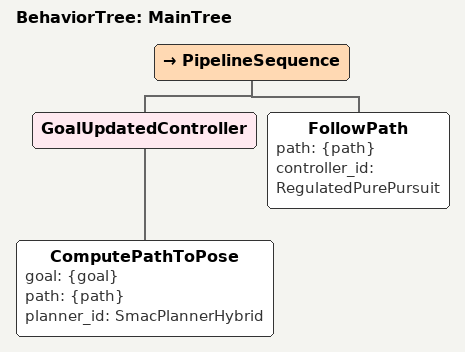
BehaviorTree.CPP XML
<!--
  This Behavior Tree replans the global path only when the goal is updated, then follows that path.
-->

<root main_tree_to_execute="MainTree">
  <BehaviorTree ID="MainTree">
    <PipelineSequence>
      <GoalUpdatedController>
        <ComputePathToPose goal="{goal}" path="{path}" planner_id="SmacPlannerHybrid"/>
      </GoalUpdatedController>
      <FollowPath path="{path}" controller_id="RegulatedPurePursuit"/>
    </PipelineSequence>
  </BehaviorTree>
</root>
